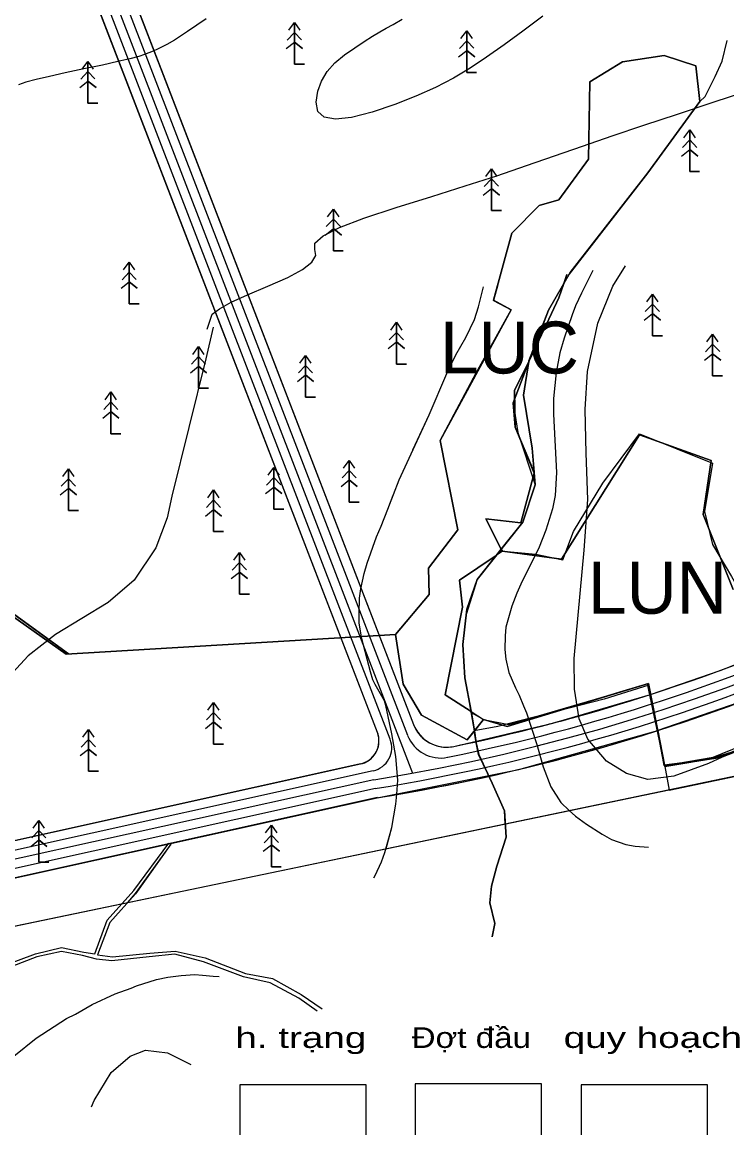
# Model space of a CAD drawing. Header units: metres. Extents: x 533049 to 537618, y 1849954 to 1852676.
# Drawn here: x 534886.1 to 535184.8, y 1850323.8 to 1850792.3 of the extents above; entities that cross this region are included whole.
import ezdxf

# ---------------------------------------------------------------- set-up
doc = ezdxf.new("R2010")
doc.units = ezdxf.units.M
doc.header["$LTSCALE"] = 2
for name, color, linetype, lineweight in [('13', 7, 'Continuous', 13), ('17', 7, 'Continuous', 13), ('20', 7, 'Continuous', 13), ('25', 7, 'Continuous', 13), ('28', 7, 'Continuous', 13), ('39', 7, 'Continuous', 13), ('47', 7, 'Continuous', 13), ('48', 7, 'Continuous', 13), ('54', 7, 'Continuous', 13), ('55', 7, 'Continuous', 13), ('57', 7, 'Continuous', 13), ('60', 7, 'Continuous', 13), ('63', 7, 'Continuous', 13)]:
    doc.layers.add(name, color=color, linetype=linetype, lineweight=lineweight)
doc.layers.add('29', color=7, linetype='Continuous')

msp = doc.modelspace()

# ---------------------------------------------------------------- linework, layer by layer
at = {"linetype": 'Continuous', "lineweight": 13}
msp.add_lwpolyline([(535187.5, 1850551.87), (535174.68, 1850583.62), (535178.05, 1850606.6), (535147.68, 1850617.41), (535114.62, 1850564.71), (535089.65, 1850568.09), (535089.15, 1850569.05), (535098.29, 1850580.5), (535103.48, 1850596.25), (535103.1, 1850601.25), (535095.05, 1850620.69), (535094.24, 1850630.92), (535109.2, 1850670.21), (535118.4, 1850686.13), (535151.24, 1850728.42), (535173.32, 1850758.65), (535171.64, 1850773.76), (535158.14, 1850778.15), (535140.6, 1850775.44), (535126.76, 1850767), (535126.09, 1850734.23), (535113.6, 1850717), (535105.16, 1850714.62), (535093.69, 1850702.8), (535085.93, 1850674.42), (535093.35, 1850670.37), (535063.32, 1850615.02), (535070.76, 1850577.16), (535058.26, 1850560.97), (535058.61, 1850549.83), (535044.34, 1850532.81), (535047.56, 1850511.85), (535055.31, 1850498.69), (535074.72, 1850488.2), (535081.67, 1850496.84), (535091.67, 1850493.9), (535151.55, 1850512.03), (535158.48, 1850476.88), (535182.1, 1850480.93), (535223.27, 1850498.5)], dxfattribs=at)
at = {"layer": '13'}
msp.add_line((534811.83, 1851096.55), (535051.61, 1850474.15), dxfattribs=at)
for points in [[(535035.1, 1850471.32), (535035.1, 1850471.32), (535048.94, 1850473.67), (535062.74, 1850476.26), (535076.49, 1850479.09), (535090.19, 1850482.16), (535103.84, 1850485.47), (535117.42, 1850489.01), (535130.95, 1850492.79), (535144.4, 1850496.81), (535157.78, 1850501.06), (535171.09, 1850505.54), (535184.32, 1850510.26), (535197.46, 1850515.2)], [(535035.1, 1850471.32), (534856.24, 1850431.69), (534644.88, 1850403.96)]]:
    msp.add_lwpolyline(points, dxfattribs=at)
at = {"layer": '17'}
msp.add_lwpolyline([(535052.7, 1850315.73), (535106.27, 1850315.73), (535106.27, 1850342.52), (535052.7, 1850342.52)], close=True, dxfattribs=at)
at = {"layer": '20'}
msp.add_lwpolyline([(535173.32, 1850758.65), (535151.24, 1850728.42), (535117.91, 1850685.5), (535109.2, 1850670.21), (535100.89, 1850648.75), (535094.24, 1850630.92), (535096.24, 1850618.42), (535103.48, 1850596.25), (535098.29, 1850580.5), (535088.6, 1850568.35), (535078.9, 1850556.2), (535074.28, 1850541.36), (535072.88, 1850528.62), (535073.67, 1850514.45), (535077.75, 1850492)], dxfattribs=at)
at = {"layer": '25'}
msp.add_lwpolyline([(534978.36, 1850315.28), (535031.93, 1850315.28), (535031.93, 1850342.07), (534978.36, 1850342.07)], close=True, dxfattribs=at)
at = {"layer": '28'}
for points in [[(534978.36, 1850315.28), (535031.93, 1850315.28), (535031.93, 1850342.07), (534978.36, 1850342.07)], [(535052.7, 1850315.73), (535106.27, 1850315.73), (535106.27, 1850342.52), (535052.7, 1850342.52)], [(535123.01, 1850315.28), (535176.59, 1850315.28), (535176.59, 1850342.07), (535123.01, 1850342.07)]]:
    msp.add_lwpolyline(points, close=True, dxfattribs=at)
at = {"layer": '39'}
msp.add_lwpolyline([(535123.01, 1850315.28), (535176.59, 1850315.28), (535176.59, 1850342.07), (535123.01, 1850342.07)], close=True, dxfattribs=at)
at = {"layer": '47'}
msp.add_lwpolyline([(535187.5, 1850551.87), (535174.68, 1850583.62), (535178.05, 1850606.6), (535147.68, 1850617.41), (535114.62, 1850564.71), (535089.65, 1850568.09), (535089.15, 1850569.05), (535098.29, 1850580.5), (535103.48, 1850596.25), (535103.1, 1850601.25), (535095.05, 1850620.69), (535094.24, 1850630.92), (535109.2, 1850670.21), (535118.4, 1850686.13), (535151.24, 1850728.42), (535173.32, 1850758.65), (535171.64, 1850773.76), (535158.14, 1850778.15), (535140.6, 1850775.44), (535126.76, 1850767), (535126.09, 1850734.23), (535113.6, 1850717), (535105.16, 1850714.62), (535093.69, 1850702.8), (535085.93, 1850674.42), (535093.35, 1850670.37), (535063.32, 1850615.02), (535070.76, 1850577.16), (535058.26, 1850560.97), (535058.61, 1850549.83), (535044.34, 1850532.81), (535047.56, 1850511.85), (535055.31, 1850498.69), (535074.72, 1850488.2), (535081.67, 1850496.84), (535091.67, 1850493.9), (535151.55, 1850512.03), (535152.45, 1850507.48), (535181.87, 1850517.61), (535210.86, 1850528.89)], dxfattribs=at)
msp.add_lwpolyline([(535158.48, 1850476.88), (535182.1, 1850480.93), (535223.27, 1850498.5), (535225.29, 1850514.71), (535222.86, 1850517.1), (535189.44, 1850503.89), (535155.47, 1850492.16)], close=True, dxfattribs=at)
at = {"layer": '48'}
for points in [[(534914.73, 1850851.02), (535051.99, 1850494.73), (535052.52, 1850493.52), (535053.15, 1850492.36), (535053.88, 1850491.27), (535054.7, 1850490.24), (535055.62, 1850489.28), (535056.61, 1850488.41), (535057.67, 1850487.64), (535058.8, 1850486.95), (535059.99, 1850486.37), (535061.22, 1850485.9), (535062.48, 1850485.54), (535063.78, 1850485.28), (535065.09, 1850485.15), (535066.41, 1850485.13), (535067.73, 1850485.22), (535069.03, 1850485.43), (535111.04, 1850495.33), (535152.45, 1850507.48), (535151.55, 1850512.03), (535091.67, 1850493.9), (535081.67, 1850496.84), (535074.72, 1850488.2), (535055.31, 1850498.69), (535047.56, 1850511.85), (535044.34, 1850532.81), (535058.61, 1850549.83), (535058.26, 1850560.97), (535070.76, 1850577.16), (535063.32, 1850615.02), (535093.35, 1850670.37), (535085.93, 1850674.42), (535093.69, 1850702.8), (535105.16, 1850714.62), (535113.6, 1850717), (535126.09, 1850734.23), (535126.76, 1850767), (535140.6, 1850775.44), (535158.14, 1850778.15), (535171.64, 1850773.76), (535173.32, 1850758.65), (535151.24, 1850728.42), (535118.4, 1850686.13), (535109.2, 1850670.21), (535094.24, 1850630.92), (535095.05, 1850620.69), (535103.1, 1850601.25), (535103.48, 1850596.25), (535098.29, 1850580.5), (535089.15, 1850569.04), (535089.65, 1850568.09), (535114.62, 1850564.71), (535147.68, 1850617.41), (535178.05, 1850606.6), (535174.68, 1850583.62), (535187.5, 1850551.87)], [(534660.11, 1850413.78), (534854.9, 1850439.33), (535029.5, 1850478.02), (535030.33, 1850478.24), (535031.14, 1850478.53), (535031.92, 1850478.89), (535032.67, 1850479.32), (535033.38, 1850479.81), (535034.04, 1850480.36), (535034.65, 1850480.96), (535035.21, 1850481.61), (535035.71, 1850482.31), (535036.15, 1850483.05), (535036.52, 1850483.83), (535036.83, 1850484.63), (535037.07, 1850485.46), (535037.23, 1850486.3), (535037.32, 1850487.16), (535037.34, 1850488.02), (535037.28, 1850488.87), (535037.15, 1850489.72), (535036.95, 1850490.56), (535036.67, 1850491.37), (534901.9, 1850841.19)], [(535203.95, 1850489.77), (535180.12, 1850480.3), (535158.48, 1850476.88), (535160.26, 1850466.91), (535302.12, 1850496.66)], [(534857.58, 1850424.05), (535036.55, 1850463.7), (535096.54, 1850475.7), (535155.47, 1850492.16), (535158.48, 1850476.88), (535160.26, 1850466.91), (534676.74, 1850366.42)]]:
    msp.add_lwpolyline(points, dxfattribs=at)
at = {"layer": '54'}
for p, q in [((534909.4, 1850853.71), (535049.47, 1850490.13)), ((535042.07, 1850488.47), (534903.69, 1850847.68)), ((535034.91, 1850475.12), (534855.59, 1850435.39))]:
    msp.add_line(p, q, dxfattribs=at)
msp.add_lwpolyline([(535035.91, 1850467.66), (534856.89, 1850427.99)], dxfattribs=at)
for centre, radius, start, end in [((534907.2, 1851266.79), 801.95, 281.45434, 308.0935), ((534907.2, 1851266.79), 809.45, 279.13423, 308.08908), ((535063.47, 1850495.52), 15, 201.0693, 281.4543), ((535032.75, 1850484.88), 10, 282.4926, 21.0693)]:
    msp.add_arc(centre, radius, start, end, dxfattribs=at)
at = {"layer": '55'}
for p, q in [((534914.73, 1850851.02), (535051.99, 1850494.73)), ((535036.67, 1850491.37), (534901.9, 1850841.19)), ((535029.5, 1850478.02), (534854.9, 1850439.33))]:
    msp.add_line(p, q, dxfattribs=at)
msp.add_lwpolyline([(535036.77, 1850463.75), (534857.58, 1850424.05)], dxfattribs=at)
for centre, radius, start, end in [((534907.2, 1851266.79), 797.95, 281.70155, 308.09588), ((534907.2, 1851266.79), 813.45, 279.13423, 308.08676), ((535065.99, 1850500.12), 15, 201.0693, 281.7015), ((535027.34, 1850487.78), 10, 282.4926, 21.0693)]:
    msp.add_arc(centre, radius, start, end, dxfattribs=at)
at = {"layer": '57'}
for p, q in [((535001.51, 1850792.09), (535001.51, 1850774.42)), ((534998.45, 1850784.65), (535001.51, 1850787.85)), ((535004.49, 1850784.72), (535001.51, 1850787.85)), ((535074.51, 1850788.59), (535074.51, 1850770.92)), ((534998.03, 1850781.03), (535001.51, 1850783.81)), ((535004.92, 1850781.03), (535001.51, 1850783.81)), ((535071.03, 1850777.53), (535074.51, 1850780.31)), ((535071.45, 1850781.15), (535074.51, 1850784.35)), ((535077.49, 1850781.22), (535074.51, 1850784.35)), ((535077.92, 1850777.53), (535074.51, 1850780.31)), ((534914.01, 1850775.59), (534914.01, 1850757.92)), ((534910.95, 1850768.15), (534914.01, 1850771.35)), ((534916.99, 1850768.22), (534914.01, 1850771.35)), ((535001.51, 1850774.42), (535005.72, 1850774.42)), ((535074.51, 1850770.92), (535078.72, 1850770.92)), ((534910.53, 1850764.53), (534914.01, 1850767.31)), ((534917.42, 1850764.53), (534914.01, 1850767.31)), ((534914.01, 1850757.92), (534918.22, 1850757.92)), ((535169.01, 1850746.59), (535169.01, 1850728.92)), ((535165.53, 1850735.53), (535169.01, 1850738.31)), ((535165.95, 1850739.15), (535169.01, 1850742.35)), ((535171.99, 1850739.22), (535169.01, 1850742.35)), ((535172.42, 1850735.53), (535169.01, 1850738.31)), ((535085.01, 1850730.09), (535085.01, 1850712.42)), ((535169.01, 1850728.92), (535173.22, 1850728.92)), ((535081.95, 1850722.65), (535085.01, 1850725.85)), ((535087.99, 1850722.72), (535085.01, 1850725.85)), ((535081.53, 1850719.03), (535085.01, 1850721.81)), ((535088.42, 1850719.03), (535085.01, 1850721.81)), ((535018.01, 1850713.09), (535018.01, 1850695.42)), ((535085.01, 1850712.42), (535089.22, 1850712.42)), ((535014.95, 1850705.65), (535018.01, 1850708.85)), ((535020.99, 1850705.72), (535018.01, 1850708.85)), ((535014.53, 1850702.03), (535018.01, 1850704.81)), ((535021.42, 1850702.03), (535018.01, 1850704.81)), ((535018.01, 1850695.42), (535022.22, 1850695.42)), ((534931.51, 1850690.59), (534931.51, 1850672.92)), ((534928.03, 1850679.53), (534931.51, 1850682.31)), ((534928.45, 1850683.15), (534931.51, 1850686.35)), ((534934.49, 1850683.22), (534931.51, 1850686.35)), ((534934.92, 1850679.53), (534931.51, 1850682.31)), ((534931.51, 1850672.92), (534935.72, 1850672.92)), ((535150.18, 1850669.65), (535153.24, 1850672.85)), ((535153.24, 1850677.09), (535153.24, 1850659.42)), ((535156.22, 1850669.71), (535153.24, 1850672.85)), ((535149.76, 1850666.02), (535153.24, 1850668.8)), ((535156.65, 1850666.03), (535153.24, 1850668.8)), ((535044.74, 1850665.09), (535044.74, 1850647.42)), ((535041.68, 1850657.65), (535044.74, 1850660.85)), ((535047.72, 1850657.71), (535044.74, 1850660.85)), ((535153.24, 1850659.42), (535157.45, 1850659.42)), ((535178.74, 1850660.09), (535178.74, 1850642.42)), ((534960.9, 1850654.81), (534960.9, 1850637.13)), ((535041.26, 1850654.02), (535044.74, 1850656.8)), ((535048.15, 1850654.03), (535044.74, 1850656.8)), ((535175.68, 1850652.65), (535178.74, 1850655.85)), ((535181.72, 1850652.71), (535178.74, 1850655.85)), ((534957.84, 1850647.37), (534960.9, 1850650.56)), ((534963.88, 1850647.43), (534960.9, 1850650.56)), ((535006.24, 1850651.09), (535006.24, 1850633.42)), ((535175.26, 1850649.02), (535178.74, 1850651.8)), ((535182.15, 1850649.03), (535178.74, 1850651.8)), ((534957.42, 1850643.74), (534960.9, 1850646.52)), ((534964.31, 1850643.75), (534960.9, 1850646.52)), ((535003.18, 1850643.65), (535006.24, 1850646.85)), ((535009.22, 1850643.71), (535006.24, 1850646.85)), ((535044.74, 1850647.42), (535048.95, 1850647.42)), ((535002.76, 1850640.02), (535006.24, 1850642.8)), ((535009.65, 1850640.03), (535006.24, 1850642.8)), ((535178.74, 1850642.42), (535182.95, 1850642.42)), ((534923.74, 1850635.59), (534923.74, 1850617.92)), ((534960.9, 1850637.13), (534965.1, 1850637.13)), ((534920.68, 1850628.15), (534923.74, 1850631.35)), ((534926.72, 1850628.21), (534923.74, 1850631.35)), ((535006.24, 1850633.42), (535010.45, 1850633.42)), ((534920.26, 1850624.52), (534923.74, 1850627.3)), ((534927.15, 1850624.53), (534923.74, 1850627.3)), ((534923.74, 1850617.92), (534927.95, 1850617.92)), ((534905.74, 1850603.09), (534905.74, 1850585.42)), ((534992.74, 1850603.59), (534992.74, 1850585.92)), ((535021.68, 1850599.15), (535024.74, 1850602.35)), ((535024.74, 1850606.59), (535024.74, 1850588.92)), ((535027.72, 1850599.21), (535024.74, 1850602.35)), ((534902.68, 1850595.65), (534905.74, 1850598.85)), ((534908.72, 1850595.71), (534905.74, 1850598.85)), ((534989.68, 1850596.15), (534992.74, 1850599.35)), ((534995.72, 1850596.21), (534992.74, 1850599.35)), ((535021.26, 1850595.52), (535024.74, 1850598.3)), ((535028.15, 1850595.53), (535024.74, 1850598.3)), ((534902.26, 1850592.02), (534905.74, 1850594.8)), ((534909.15, 1850592.03), (534905.74, 1850594.8)), ((534967.24, 1850594.09), (534967.24, 1850576.42)), ((534989.26, 1850592.52), (534992.74, 1850595.3)), ((534996.15, 1850592.53), (534992.74, 1850595.3)), ((534964.18, 1850586.65), (534967.24, 1850589.85)), ((534970.22, 1850586.71), (534967.24, 1850589.85)), ((535024.74, 1850588.92), (535028.95, 1850588.92)), ((534905.74, 1850585.42), (534909.95, 1850585.42)), ((534963.76, 1850583.02), (534967.24, 1850585.8)), ((534970.65, 1850583.03), (534967.24, 1850585.8)), ((534992.74, 1850585.92), (534996.95, 1850585.92)), ((534967.24, 1850576.42), (534971.45, 1850576.42)), ((534978.24, 1850567.59), (534978.24, 1850549.92)), ((534975.18, 1850560.15), (534978.24, 1850563.35)), ((534981.22, 1850560.21), (534978.24, 1850563.35)), ((534974.76, 1850556.52), (534978.24, 1850559.3)), ((534981.65, 1850556.53), (534978.24, 1850559.3)), ((534978.24, 1850549.92), (534982.45, 1850549.92)), ((534967.24, 1850504.09), (534967.24, 1850486.42)), ((534964.18, 1850496.65), (534967.24, 1850499.85)), ((534970.22, 1850496.71), (534967.24, 1850499.85)), ((534963.76, 1850493.02), (534967.24, 1850495.8)), ((534970.65, 1850493.03), (534967.24, 1850495.8)), ((534914.24, 1850492.59), (534914.24, 1850474.92)), ((534911.18, 1850485.15), (534914.24, 1850488.35)), ((534917.22, 1850485.21), (534914.24, 1850488.35)), ((534967.24, 1850486.42), (534971.45, 1850486.42)), ((534910.76, 1850481.52), (534914.24, 1850484.3)), ((534917.65, 1850481.53), (534914.24, 1850484.3)), ((534914.24, 1850474.92), (534918.45, 1850474.92)), ((534893.24, 1850454.09), (534893.24, 1850436.42)), ((534890.18, 1850446.65), (534893.24, 1850449.85)), ((534896.22, 1850446.71), (534893.24, 1850449.85)), ((534988.68, 1850444.65), (534991.74, 1850447.85)), ((534991.74, 1850452.09), (534991.74, 1850434.42)), ((534994.72, 1850444.71), (534991.74, 1850447.85)), ((534889.76, 1850443.02), (534893.24, 1850445.8)), ((534896.65, 1850443.03), (534893.24, 1850445.8)), ((534988.26, 1850441.02), (534991.74, 1850443.8)), ((534995.15, 1850441.03), (534991.74, 1850443.8)), ((534893.24, 1850436.42), (534897.45, 1850436.42)), ((534991.74, 1850434.42), (534995.95, 1850434.42))]:
    msp.add_line(p, q, dxfattribs=at)
for points in [[(535106.75, 1850794.78), (535098.36, 1850788.44), (535090.43, 1850782.67), (535082.97, 1850777.46), (535075.98, 1850772.81), (535068.91, 1850768.58), (535061.23, 1850764.6), (535052.94, 1850760.87), (535044.03, 1850757.39), (535034.51, 1850754.17), (535025.69, 1850751.87), (535018.9, 1850751.14), (535014.13, 1850751.98), (535011.39, 1850754.39), (535010.67, 1850758.38), (535011.39, 1850763), (535012.97, 1850767.32), (535015.39, 1850771.32), (535018.66, 1850775.01), (535022.78, 1850778.4), (535027.12, 1850781.43), (535031.05, 1850784.08), (535034.57, 1850786.34), (535037.68, 1850788.21), (535040.39, 1850789.68), (535043.33, 1850791.27), (535047.17, 1850793.48)], [(534964.09, 1850793.69), (534956.21, 1850788.3), (534950.66, 1850784.65), (534947.45, 1850782.75), (534945.44, 1850781.77), (534943.49, 1850780.85), (534941.59, 1850780), (534939.76, 1850779.22), (534937.99, 1850778.51), (534935.57, 1850777.72), (534931.79, 1850776.73), (534926.66, 1850775.52), (534920.17, 1850774.1), (534912.33, 1850772.46), (534904.4, 1850770.8), (534897.65, 1850769.3), (534892.09, 1850767.96), (534887.72, 1850766.78), (534884.54, 1850765.76)], [(534999.09, 1850788.8), (535001.51, 1850792.09), (535003.78, 1850788.8)], [(534999.09, 1850788.8), (535001.51, 1850792.09), (535003.78, 1850788.8)], [(535005.72, 1850774.42), (535001.51, 1850774.42), (535001.51, 1850792.09)], [(534998.45, 1850784.65), (535001.51, 1850787.85), (535004.49, 1850784.72)], [(535072.09, 1850785.3), (535074.51, 1850788.59), (535076.78, 1850785.3)], [(535072.09, 1850785.3), (535074.51, 1850788.59), (535076.78, 1850785.3)], [(535078.72, 1850770.92), (535074.51, 1850770.92), (535074.51, 1850788.59)], [(534865.71, 1850553.62), (534905.72, 1850524.7), (534904.77, 1850524.51), (535044.34, 1850532.81), (535058.6, 1850549.82), (535058.26, 1850560.97), (535070.75, 1850577.18), (535063.32, 1850615.02), (535078.51, 1850643.73), (535093.35, 1850670.37), (535085.93, 1850674.42), (535093.69, 1850702.8), (535105.16, 1850714.62), (535113.6, 1850717), (535126.09, 1850734.23), (535126.76, 1850767), (535140.6, 1850775.44), (535158.14, 1850778.15), (535171.64, 1850773.76), (535173.32, 1850758.65), (535175.53, 1850760.81), (535179.82, 1850769.27), (535182.74, 1850775.76), (535184.83, 1850784.55)], [(534998.03, 1850781.03), (535001.51, 1850783.81), (535004.92, 1850781.03)], [(535071.03, 1850777.53), (535074.51, 1850780.31), (535077.92, 1850777.53)], [(535071.45, 1850781.15), (535074.51, 1850784.35), (535077.49, 1850781.22)], [(534911.59, 1850772.3), (534914.01, 1850775.59), (534916.28, 1850772.3)], [(534911.59, 1850772.3), (534914.01, 1850775.59), (534916.28, 1850772.3)], [(534918.22, 1850757.92), (534914.01, 1850757.92), (534914.01, 1850775.59)], [(534910.95, 1850768.15), (534914.01, 1850771.35), (534916.99, 1850768.22)], [(534910.53, 1850764.53), (534914.01, 1850767.31), (534917.42, 1850764.53)], [(534964.56, 1850662.21), (534966.69, 1850668.5), (534969.8, 1850670.85), (534974.76, 1850673.62), (534981.57, 1850676.79), (534990.22, 1850680.38), (534998.68, 1850684.03), (535004.9, 1850687.41), (535008.88, 1850690.52), (535010.62, 1850693.35), (535010.12, 1850695.92), (535010.21, 1850698.57), (535013.71, 1850701.68), (535020.61, 1850705.24), (535030.93, 1850709.25), (535044.65, 1850713.72), (535059.67, 1850718.36), (535073.89, 1850722.86), (535087.3, 1850727.22), (535099.92, 1850731.46), (535111.72, 1850735.57), (535123.54, 1850739.71), (535136.17, 1850744.05), (535149.63, 1850748.59), (535163.91, 1850753.34), (535179.01, 1850758.29), (535194.07, 1850763.26)], [(535173.32, 1850758.65), (535151.24, 1850728.42), (535117.91, 1850685.5), (535109.2, 1850670.21), (535100.89, 1850648.75), (535094.24, 1850630.92), (535096.24, 1850618.42), (535103.48, 1850596.25), (535098.29, 1850580.5), (535088.6, 1850568.35), (535078.9, 1850556.2), (535074.28, 1850541.36), (535072.88, 1850528.62), (535073.67, 1850514.45), (535077.75, 1850492)], [(535166.59, 1850743.3), (535169.01, 1850746.59), (535171.28, 1850743.3)], [(535166.59, 1850743.3), (535169.01, 1850746.59), (535171.28, 1850743.3)], [(535173.22, 1850728.92), (535169.01, 1850728.92), (535169.01, 1850746.59)], [(535165.53, 1850735.53), (535169.01, 1850738.31), (535172.42, 1850735.53)], [(535165.95, 1850739.15), (535169.01, 1850742.35), (535171.99, 1850739.22)], [(535082.59, 1850726.8), (535085.01, 1850730.09), (535087.28, 1850726.8)], [(535082.59, 1850726.8), (535085.01, 1850730.09), (535087.28, 1850726.8)], [(535089.22, 1850712.42), (535085.01, 1850712.42), (535085.01, 1850730.09)], [(535081.95, 1850722.65), (535085.01, 1850725.85), (535087.99, 1850722.72)], [(535081.53, 1850719.03), (535085.01, 1850721.81), (535088.42, 1850719.03)], [(535015.59, 1850709.8), (535018.01, 1850713.09), (535020.28, 1850709.8)], [(535015.59, 1850709.8), (535018.01, 1850713.09), (535020.28, 1850709.8)], [(535022.22, 1850695.42), (535018.01, 1850695.42), (535018.01, 1850713.09)], [(535014.95, 1850705.65), (535018.01, 1850708.85), (535020.99, 1850705.72)], [(535014.53, 1850702.03), (535018.01, 1850704.81), (535021.42, 1850702.03)], [(534929.09, 1850687.3), (534931.51, 1850690.59), (534933.78, 1850687.3)], [(534929.09, 1850687.3), (534931.51, 1850690.59), (534933.78, 1850687.3)], [(534935.72, 1850672.92), (534931.51, 1850672.92), (534931.51, 1850690.59)], [(535127.94, 1850686.99), (535123.12, 1850677.47), (535120.67, 1850672.11), (535119.22, 1850668.32), (535115.78, 1850658.39), (535113.92, 1850652.15), (535112.43, 1850643.9), (535111.3, 1850632.82), (535111.29, 1850626.21), (535112.6, 1850601.48), (535112.03, 1850591.67), (535110.92, 1850586.12), (535108.1, 1850576.99), (535105.28, 1850569.78), (535097.39, 1850554.12), (535095.7, 1850550.3), (535093.62, 1850544.87), (535091.14, 1850535.9), (535090.88, 1850532.26), (535090.65, 1850526.46), (535091.15, 1850522.43), (535092.34, 1850516.81)], [(535127.94, 1850686.99), (535123.12, 1850677.47), (535120.67, 1850672.11), (535119.22, 1850668.32), (535115.78, 1850658.39), (535113.92, 1850652.15), (535112.43, 1850643.9), (535111.3, 1850632.82), (535111.29, 1850626.21), (535112.6, 1850601.48), (535112.03, 1850591.67), (535110.92, 1850586.12), (535108.1, 1850576.99), (535105.28, 1850569.78), (535097.39, 1850554.12), (535095.7, 1850550.3), (535093.62, 1850544.87), (535091.14, 1850535.9), (535090.88, 1850532.26), (535090.65, 1850526.46), (535091.15, 1850522.43), (535092.34, 1850516.81)], [(535127.94, 1850686.99), (535123.12, 1850677.47), (535120.67, 1850672.11), (535119.22, 1850668.32), (535115.78, 1850658.39), (535113.92, 1850652.15), (535112.43, 1850643.9), (535111.3, 1850632.82), (535111.29, 1850626.21), (535112.6, 1850601.48), (535112.03, 1850591.67), (535110.92, 1850586.12), (535108.1, 1850576.99), (535105.28, 1850569.78), (535097.39, 1850554.12), (535095.7, 1850550.3), (535093.62, 1850544.87), (535091.14, 1850535.9), (535090.88, 1850532.26), (535090.65, 1850526.46), (535091.15, 1850522.43), (535092.34, 1850516.81)], [(535136.69, 1850477.32), (535133.78, 1850479.12), (535125.89, 1850488.46), (535122.24, 1850497.17), (535120.24, 1850509.71), (535120.1, 1850522.69), (535124.34, 1850568.62), (535125.81, 1850590.02), (535125.15, 1850609.65), (535124.74, 1850628.14), (535125.7, 1850644.25), (535130.06, 1850664.72), (535136.51, 1850680.35), (535141.81, 1850689.05)], [(535136.69, 1850477.32), (535133.78, 1850479.12), (535125.89, 1850488.46), (535122.24, 1850497.17), (535120.24, 1850509.71), (535120.1, 1850522.69), (535124.34, 1850568.62), (535125.81, 1850590.02), (535125.15, 1850609.65), (535124.74, 1850628.14), (535125.7, 1850644.25), (535130.06, 1850664.72), (535136.51, 1850680.35), (535141.81, 1850689.05)], [(535225.23, 1850484.97), (535213.71, 1850488.42), (535204.73, 1850487.83), (535192.95, 1850484.85), (535182.8, 1850480.81), (535176.96, 1850478.15), (535162.27, 1850472.9), (535151.27, 1850471.41), (535142.22, 1850473.89), (535133.78, 1850479.12), (535125.89, 1850488.46), (535122.24, 1850497.17), (535120.24, 1850509.71), (535120.1, 1850522.69), (535124.34, 1850568.62), (535125.81, 1850590.02), (535125.15, 1850609.65), (535124.74, 1850628.14), (535125.7, 1850644.25), (535130.06, 1850664.72), (535136.51, 1850680.35), (535141.81, 1850689.05)], [(534928.03, 1850679.53), (534931.51, 1850682.31), (534934.92, 1850679.53)], [(534928.45, 1850683.15), (534931.51, 1850686.35), (534934.49, 1850683.22)], [(535087.76, 1850681.03), (535085.94, 1850674.4), (535093.36, 1850670.35), (535078.52, 1850643.71), (535063.33, 1850615), (535070.76, 1850577.16), (535058.27, 1850560.95), (535058.61, 1850549.8), (535044.35, 1850532.79), (535047.56, 1850511.85), (535055.32, 1850498.67), (535074.72, 1850488.2), (535077.76, 1850491.98), (535076.5, 1850499.7), (535076.42, 1850500.2), (535065.35, 1850507.28), (535072.78, 1850544.44), (535071.43, 1850555.92), (535086.95, 1850566.28), (535089.15, 1850569.05), (535082.57, 1850581.84), (535097.41, 1850580.15), (535103.1, 1850601.25), (535103.08, 1850601.61), (535095.05, 1850620.69), (535094.71, 1850636.23), (535100.86, 1850648.55), (535100.89, 1850648.75), (535109.2, 1850670.21), (535115.64, 1850681.52), (535116.92, 1850685.36)], [(535087.76, 1850681.03), (535085.94, 1850674.4), (535093.36, 1850670.35), (535078.52, 1850643.71), (535063.33, 1850615), (535070.76, 1850577.16), (535058.27, 1850560.95), (535058.61, 1850549.8), (535044.35, 1850532.79), (535047.56, 1850511.85), (535055.32, 1850498.67), (535074.72, 1850488.2), (535077.76, 1850491.98), (535076.5, 1850499.7), (535076.42, 1850500.2), (535065.35, 1850507.28), (535072.78, 1850544.44), (535071.43, 1850555.92), (535086.95, 1850566.28), (535089.15, 1850569.05), (535082.57, 1850581.84), (535097.41, 1850580.15), (535103.1, 1850601.25), (535103.08, 1850601.61), (535095.05, 1850620.69), (535094.71, 1850636.23), (535100.86, 1850648.55), (535100.89, 1850648.75), (535109.2, 1850670.21), (535115.64, 1850681.52), (535116.92, 1850685.36)], [(535087.76, 1850681.03), (535085.94, 1850674.4), (535093.36, 1850670.35), (535078.52, 1850643.71), (535063.33, 1850615), (535070.76, 1850577.16), (535058.27, 1850560.95), (535058.61, 1850549.8), (535044.35, 1850532.79), (535047.56, 1850511.85), (535055.32, 1850498.67), (535074.72, 1850488.2), (535077.76, 1850491.98), (535076.5, 1850499.7), (535076.42, 1850500.2), (535065.35, 1850507.28), (535072.78, 1850544.44), (535071.43, 1850555.92), (535086.95, 1850566.28), (535089.15, 1850569.05), (535082.57, 1850581.84), (535097.41, 1850580.15), (535103.1, 1850601.25), (535103.08, 1850601.61), (535095.05, 1850620.69), (535094.71, 1850636.23), (535100.86, 1850648.55), (535100.89, 1850648.75), (535109.2, 1850670.21), (535115.64, 1850681.52), (535116.92, 1850685.36)], [(535117.91, 1850685.5), (535109.2, 1850670.21), (535100.89, 1850648.75), (535098.53, 1850634.24), (535102.31, 1850611.74), (535103.48, 1850596.25), (535098.29, 1850580.5), (535078.9, 1850556.2), (535074.51, 1850543.51), (535072.88, 1850528.62), (535073.67, 1850514.45), (535076.39, 1850500.39), (535076.5, 1850499.7)], [(535117.91, 1850685.5), (535115.64, 1850681.52), (535113.61, 1850675.43), (535103.15, 1850653.14), (535100.86, 1850648.55), (535098.53, 1850634.24), (535102.31, 1850611.74), (535103.08, 1850601.61), (535103.15, 1850601.43), (535103.1, 1850601.25), (535103.48, 1850596.25), (535098.29, 1850580.5), (535089.15, 1850569.05), (535089.65, 1850568.09), (535114.62, 1850564.71), (535147.68, 1850617.41), (535178.05, 1850606.6), (535174.68, 1850583.62), (535187.5, 1850551.87)], [(535117.91, 1850685.5), (535115.64, 1850681.52), (535113.61, 1850675.43), (535103.15, 1850653.14), (535100.86, 1850648.55), (535098.53, 1850634.24), (535102.31, 1850611.74), (535103.08, 1850601.61), (535103.15, 1850601.43), (535103.1, 1850601.25), (535103.48, 1850596.25), (535098.29, 1850580.5), (535089.15, 1850569.05), (535089.65, 1850568.09), (535114.62, 1850564.71), (535147.68, 1850617.41), (535178.05, 1850606.6), (535174.68, 1850583.62), (535187.5, 1850551.87)], [(535116.92, 1850685.36), (535115.64, 1850681.52), (535117.91, 1850685.5)], [(535116.92, 1850685.36), (535115.64, 1850681.52), (535117.91, 1850685.5)], [(534650.44, 1850624.18), (534650.42, 1850619.5), (534652.54, 1850611.42), (534722.51, 1850589.11), (534762.8, 1850576.17), (534826.65, 1850559.49), (534865.72, 1850553.6), (534905.73, 1850524.68), (534904.78, 1850524.49), (535044.35, 1850532.79), (535058.61, 1850549.8), (535058.27, 1850560.95), (535070.76, 1850577.16), (535063.33, 1850615), (535078.52, 1850643.71), (535093.36, 1850670.35), (535085.94, 1850674.4), (535087.76, 1850681.03)], [(534650.44, 1850624.18), (534650.42, 1850619.5), (534652.54, 1850611.42), (534722.51, 1850589.11), (534762.8, 1850576.17), (534826.65, 1850559.49), (534865.72, 1850553.6), (534905.73, 1850524.68), (534904.78, 1850524.49), (535044.35, 1850532.79), (535058.61, 1850549.8), (535058.27, 1850560.95), (535070.76, 1850577.16), (535063.33, 1850615), (535078.52, 1850643.71), (535093.36, 1850670.35), (535085.94, 1850674.4), (535087.76, 1850681.03)], [(535040.34, 1850442.14), (535042.77, 1850451.06), (535044.52, 1850461.02), (535044.97, 1850465.17), (535045.3, 1850471.1), (535044.53, 1850481.1), (535042.83, 1850490.75), (535040.23, 1850502.81), (535039.63, 1850504.77), (535035.76, 1850511.62), (535034.78, 1850513.66), (535033.76, 1850517.02), (535030.08, 1850530.99), (535029.01, 1850537.59), (535028.95, 1850541.91), (535029.12, 1850548.18), (535029.69, 1850552.22), (535031.05, 1850558.65), (535032.3, 1850563.01), (535036.31, 1850574.22), (535038.27, 1850578.67), (535041.09, 1850585.88), (535045.89, 1850598.39), (535058.54, 1850625.95), (535066.09, 1850643.37), (535069.9, 1850651.3), (535074.14, 1850658.69), (535077.88, 1850666.25), (535079.49, 1850671.63), (535081.7, 1850680.13)], [(535051.72, 1850611.08), (535058.54, 1850625.95), (535066.09, 1850643.37), (535069.9, 1850651.3), (535074.14, 1850658.69), (535077.88, 1850666.25), (535079.49, 1850671.63), (535081.7, 1850680.13)], [(535150.18, 1850669.65), (535153.24, 1850672.85), (535156.22, 1850669.71)], [(535150.82, 1850673.8), (535153.24, 1850677.09), (535155.51, 1850673.8)], [(535150.82, 1850673.8), (535153.24, 1850677.09), (535155.51, 1850673.8)], [(535157.45, 1850659.42), (535153.24, 1850659.42), (535153.24, 1850677.09)], [(535149.76, 1850666.02), (535153.24, 1850668.8), (535156.65, 1850666.03)], [(535042.32, 1850661.8), (535044.74, 1850665.09), (535047.01, 1850661.8)], [(535042.32, 1850661.8), (535044.74, 1850665.09), (535047.01, 1850661.8)], [(535048.95, 1850647.42), (535044.74, 1850647.42), (535044.74, 1850665.09)], [(534967.03, 1850663.11), (534964, 1850649.6), (534949.5, 1850591.38), (534947.57, 1850582.27), (534942.73, 1850569.56), (534933.61, 1850555.86), (534922.56, 1850546.45), (534900.28, 1850532.89), (534888.73, 1850523.87), (534878.89, 1850513.15)], [(535041.68, 1850657.65), (535044.74, 1850660.85), (535047.72, 1850657.71)], [(535176.32, 1850656.8), (535178.74, 1850660.09), (535181.01, 1850656.8)], [(535176.32, 1850656.8), (535178.74, 1850660.09), (535181.01, 1850656.8)], [(535182.95, 1850642.42), (535178.74, 1850642.42), (535178.74, 1850660.09)], [(534958.47, 1850651.52), (534960.9, 1850654.81), (534963.17, 1850651.52)], [(534958.47, 1850651.52), (534960.9, 1850654.81), (534963.17, 1850651.52)], [(534965.1, 1850637.13), (534960.9, 1850637.13), (534960.9, 1850654.81)], [(535041.26, 1850654.02), (535044.74, 1850656.8), (535048.15, 1850654.03)], [(535175.68, 1850652.65), (535178.74, 1850655.85), (535181.72, 1850652.71)], [(534957.84, 1850647.37), (534960.9, 1850650.56), (534963.88, 1850647.43)], [(535003.82, 1850647.8), (535006.24, 1850651.09), (535008.51, 1850647.8)], [(535003.82, 1850647.8), (535006.24, 1850651.09), (535008.51, 1850647.8)], [(535010.45, 1850633.42), (535006.24, 1850633.42), (535006.24, 1850651.09)], [(535175.26, 1850649.02), (535178.74, 1850651.8), (535182.15, 1850649.03)], [(534957.42, 1850643.74), (534960.9, 1850646.52), (534964.31, 1850643.75)], [(535003.18, 1850643.65), (535006.24, 1850646.85), (535009.22, 1850643.71)], [(535002.76, 1850640.02), (535006.24, 1850642.8), (535009.65, 1850640.03)], [(534921.32, 1850632.3), (534923.74, 1850635.59), (534926.01, 1850632.3)], [(534921.32, 1850632.3), (534923.74, 1850635.59), (534926.01, 1850632.3)], [(534927.95, 1850617.92), (534923.74, 1850617.92), (534923.74, 1850635.59)], [(534920.68, 1850628.15), (534923.74, 1850631.35), (534926.72, 1850628.21)], [(534920.26, 1850624.52), (534923.74, 1850627.3), (534927.15, 1850624.53)], [(535187.5, 1850551.87), (535174.68, 1850583.62), (535178.05, 1850606.6), (535147.68, 1850617.41), (535114.62, 1850564.71), (535089.65, 1850568.09), (535086.95, 1850566.28), (535078.9, 1850556.2), (535074.51, 1850543.51), (535072.88, 1850528.62), (535073.67, 1850514.45), (535076.39, 1850500.39), (535076.42, 1850500.2), (535081.67, 1850496.84), (535092.44, 1850494.71), (535140.69, 1850508.85), (535151.06, 1850512.01), (535151.08, 1850511.89), (535151.55, 1850512.03), (535156.73, 1850485.18), (535158.39, 1850477.3), (535179.03, 1850480.93), (535223.07, 1850498.75)], [(535187.5, 1850551.87), (535174.68, 1850583.62), (535178.05, 1850606.6), (535147.68, 1850617.41), (535114.62, 1850564.71), (535089.65, 1850568.09), (535086.95, 1850566.28), (535078.9, 1850556.2), (535074.51, 1850543.51), (535072.88, 1850528.62), (535073.67, 1850514.45), (535076.39, 1850500.39), (535076.42, 1850500.2), (535081.67, 1850496.84), (535092.44, 1850494.71), (535140.69, 1850508.85), (535151.06, 1850512.01), (535151.08, 1850511.89), (535151.55, 1850512.03), (535156.73, 1850485.18), (535158.39, 1850477.3), (535179.03, 1850480.93), (535223.07, 1850498.75)], [(535187.5, 1850551.87), (535174.68, 1850583.62), (535178.05, 1850606.6), (535147.68, 1850617.41), (535114.62, 1850564.71), (535089.65, 1850568.09), (535086.95, 1850566.28), (535078.9, 1850556.2), (535074.51, 1850543.51), (535072.88, 1850528.62), (535073.67, 1850514.45), (535076.39, 1850500.39), (535076.42, 1850500.2), (535081.67, 1850496.84), (535092.44, 1850494.71), (535140.69, 1850508.85), (535151.06, 1850512.01), (535151.08, 1850511.89), (535151.55, 1850512.03), (535156.73, 1850485.18), (535158.39, 1850477.3), (535179.03, 1850480.93), (535223.07, 1850498.75)], [(535088.6, 1850568.35), (535103.82, 1850566.88), (535115.24, 1850564.42), (535119.74, 1850576.42), (535132.24, 1850596.92), (535147.74, 1850617.92), (535178.74, 1850605.42), (535175.24, 1850584.92), (535178.74, 1850570.92), (535186.74, 1850557.42), (535194.24, 1850544.42), (535225.74, 1850513.42), (535223.24, 1850497.92), (535204.73, 1850487.83), (535192.95, 1850484.85), (535176.74, 1850479.92), (535158.24, 1850477.42), (535151.74, 1850511.42), (535132.74, 1850505.42), (535087.74, 1850493.92), (535077.75, 1850492)], [(534903.32, 1850599.8), (534905.74, 1850603.09), (534908.01, 1850599.8)], [(534903.32, 1850599.8), (534905.74, 1850603.09), (534908.01, 1850599.8)], [(534909.95, 1850585.42), (534905.74, 1850585.42), (534905.74, 1850603.09)], [(534990.32, 1850600.3), (534992.74, 1850603.59), (534995.01, 1850600.3)], [(534990.32, 1850600.3), (534992.74, 1850603.59), (534995.01, 1850600.3)], [(534996.95, 1850585.92), (534992.74, 1850585.92), (534992.74, 1850603.59)], [(535021.68, 1850599.15), (535024.74, 1850602.35), (535027.72, 1850599.21)], [(535022.32, 1850603.3), (535024.74, 1850606.59), (535027.01, 1850603.3)], [(535022.32, 1850603.3), (535024.74, 1850606.59), (535027.01, 1850603.3)], [(535028.95, 1850588.92), (535024.74, 1850588.92), (535024.74, 1850606.59)], [(534902.68, 1850595.65), (534905.74, 1850598.85), (534908.72, 1850595.71)], [(534989.68, 1850596.15), (534992.74, 1850599.35), (534995.72, 1850596.21)], [(535021.26, 1850595.52), (535024.74, 1850598.3), (535028.15, 1850595.53)], [(534902.26, 1850592.02), (534905.74, 1850594.8), (534909.15, 1850592.03)], [(534964.82, 1850590.8), (534967.24, 1850594.09), (534969.51, 1850590.8)], [(534964.82, 1850590.8), (534967.24, 1850594.09), (534969.51, 1850590.8)], [(534971.45, 1850576.42), (534967.24, 1850576.42), (534967.24, 1850594.09)], [(534989.26, 1850592.52), (534992.74, 1850595.3), (534996.15, 1850592.53)], [(534964.18, 1850586.65), (534967.24, 1850589.85), (534970.22, 1850586.71)], [(535035.16, 1850429.75), (535035.71, 1850430.7), (535038.34, 1850436.56), (535039.89, 1850440.48), (535042.77, 1850451.06), (535044.52, 1850461.02), (535044.97, 1850465.17), (535045.3, 1850471.1), (535044.53, 1850481.1), (535042.83, 1850490.75), (535040.23, 1850502.81), (535039.63, 1850504.77), (535035.76, 1850511.62), (535034.78, 1850513.66), (535033.76, 1850517.02), (535030.08, 1850530.99), (535029.01, 1850537.59), (535028.95, 1850541.91), (535029.12, 1850548.18), (535029.69, 1850552.22), (535031.05, 1850558.65), (535032.3, 1850563.01), (535036.31, 1850574.22), (535038.27, 1850578.67), (535041.09, 1850585.88), (535043.38, 1850591.85)], [(534963.76, 1850583.02), (534967.24, 1850585.8), (534970.65, 1850583.03)], [(534975.82, 1850564.3), (534978.24, 1850567.59), (534980.51, 1850564.3)], [(534975.82, 1850564.3), (534978.24, 1850567.59), (534980.51, 1850564.3)], [(534982.45, 1850549.92), (534978.24, 1850549.92), (534978.24, 1850567.59)], [(534975.18, 1850560.15), (534978.24, 1850563.35), (534981.22, 1850560.21)], [(534974.76, 1850556.52), (534978.24, 1850559.3), (534981.65, 1850556.53)], [(534864.95, 1850552.62), (534904.75, 1850524.51), (534905.73, 1850524.68), (534865.72, 1850553.6)], [(535090.81, 1850452.65), (535090.47, 1850458.21), (535085.27, 1850469.94), (535079.58, 1850482.07), (535078.57, 1850486.97), (535077.75, 1850492), (535074.71, 1850488.22), (535055.31, 1850498.69), (535047.55, 1850511.87), (535044.34, 1850532.81), (534904.77, 1850524.51), (534864.95, 1850552.62)], [(535085.28, 1850404.74), (535086.38, 1850410.4), (535084.37, 1850419.19), (535085.06, 1850426.22), (535087.3, 1850434.68), (535091.17, 1850446.97), (535090.48, 1850458.19), (535085.28, 1850469.92), (535079.59, 1850482.05), (535078.58, 1850486.95), (535077.76, 1850491.98), (535074.72, 1850488.2), (535055.32, 1850498.67), (535047.56, 1850511.85), (535044.35, 1850532.79), (534904.78, 1850524.49), (534864.96, 1850552.6)], [(535085.28, 1850404.74), (535086.38, 1850410.4), (535084.37, 1850419.19), (535085.06, 1850426.22), (535087.3, 1850434.68), (535091.17, 1850446.97), (535090.48, 1850458.19), (535085.28, 1850469.92), (535079.59, 1850482.05), (535078.58, 1850486.95), (535077.76, 1850491.98), (535074.72, 1850488.2), (535055.32, 1850498.67), (535047.56, 1850511.85), (535044.35, 1850532.79), (534904.78, 1850524.49), (534864.96, 1850552.6)], [(535302.12, 1850496.66), (535225.16, 1850513.69), (535223.27, 1850498.5), (535182.1, 1850480.93), (535158.48, 1850476.88), (535158.39, 1850477.3), (535158.25, 1850477.28), (535156.73, 1850485.18), (535151.08, 1850511.89), (535140.69, 1850508.85), (535091.67, 1850493.9), (535081.67, 1850496.84), (535077.76, 1850491.98), (535078.58, 1850486.95), (535079.59, 1850482.05), (535085.28, 1850469.92), (535090.48, 1850458.19), (535091.17, 1850446.97), (535087.3, 1850434.68), (535085.06, 1850426.22), (535084.37, 1850419.19), (535086.38, 1850410.4), (535085.28, 1850404.74)], [(535302.12, 1850496.66), (535225.16, 1850513.69), (535223.27, 1850498.5), (535182.1, 1850480.93), (535158.48, 1850476.88), (535158.39, 1850477.3), (535158.25, 1850477.28), (535156.73, 1850485.18), (535151.08, 1850511.89), (535140.69, 1850508.85), (535091.67, 1850493.9), (535081.67, 1850496.84), (535077.76, 1850491.98), (535078.58, 1850486.95), (535079.59, 1850482.05), (535085.28, 1850469.92), (535090.48, 1850458.19), (535091.17, 1850446.97), (535087.3, 1850434.68), (535085.06, 1850426.22), (535084.37, 1850419.19), (535086.38, 1850410.4), (535085.28, 1850404.74)], [(535092.34, 1850516.81), (535095.2, 1850510.32), (535096.8, 1850507.15), (535098.58, 1850502.57), (535099.91, 1850499.61), (535104.24, 1850486.21), (535106.99, 1850476.81), (535110.22, 1850468.32), (535114.43, 1850461.63), (535117.98, 1850458.23), (535120.67, 1850455.93), (535125.31, 1850452.54), (535131.98, 1850448.21), (535135.86, 1850446.05), (535141.9, 1850443.93), (535145.97, 1850443.12), (535151.59, 1850442.76)], [(535092.34, 1850516.81), (535095.2, 1850510.32), (535096.8, 1850507.15), (535098.58, 1850502.57), (535099.91, 1850499.61), (535104.24, 1850486.21), (535106.99, 1850476.81), (535110.22, 1850468.32), (535114.43, 1850461.63), (535117.98, 1850458.23), (535120.67, 1850455.93), (535125.31, 1850452.54), (535131.98, 1850448.21), (535135.86, 1850446.05), (535141.9, 1850443.93), (535145.97, 1850443.12), (535151.59, 1850442.76)], [(535092.34, 1850516.81), (535095.2, 1850510.32), (535096.8, 1850507.15), (535098.58, 1850502.57), (535099.91, 1850499.61), (535104.24, 1850486.21), (535106.99, 1850476.81), (535110.22, 1850468.32), (535114.43, 1850461.63), (535117.91, 1850458.29)], [(534964.82, 1850500.8), (534967.24, 1850504.09), (534969.51, 1850500.8)], [(534964.82, 1850500.8), (534967.24, 1850504.09), (534969.51, 1850500.8)], [(534971.45, 1850486.42), (534967.24, 1850486.42), (534967.24, 1850504.09)], [(534964.18, 1850496.65), (534967.24, 1850499.85), (534970.22, 1850496.71)], [(535076.5, 1850499.7), (535078.58, 1850486.95), (535079.59, 1850482.05), (535085.28, 1850469.92), (535090.48, 1850458.19), (535090.82, 1850452.65)], [(534963.76, 1850493.02), (534967.24, 1850495.8), (534970.65, 1850493.03)], [(534911.82, 1850489.3), (534914.24, 1850492.59), (534916.51, 1850489.3)], [(534911.82, 1850489.3), (534914.24, 1850492.59), (534916.51, 1850489.3)], [(534918.45, 1850474.92), (534914.24, 1850474.92), (534914.24, 1850492.59)], [(534911.18, 1850485.15), (534914.24, 1850488.35), (534917.22, 1850485.21)], [(534910.76, 1850481.52), (534914.24, 1850484.3), (534917.65, 1850481.53)], [(534890.82, 1850450.8), (534893.24, 1850454.09), (534895.51, 1850450.8)], [(534890.82, 1850450.8), (534893.24, 1850454.09), (534895.51, 1850450.8)], [(534897.45, 1850436.42), (534893.24, 1850436.42), (534893.24, 1850454.09)], [(534890.18, 1850446.65), (534893.24, 1850449.85), (534896.22, 1850446.71)], [(534988.68, 1850444.65), (534991.74, 1850447.85), (534994.72, 1850444.71)], [(534989.32, 1850448.8), (534991.74, 1850452.09), (534994.01, 1850448.8)], [(534989.32, 1850448.8), (534991.74, 1850452.09), (534994.01, 1850448.8)], [(534995.95, 1850434.42), (534991.74, 1850434.42), (534991.74, 1850452.09)], [(534859.4, 1850385.51), (534891.76, 1850397.56), (534902.78, 1850400.28), (534912.2, 1850398.27), (534916.9, 1850397.51), (534922.13, 1850411.76), (534933.47, 1850424.4), (534948.33, 1850444.48), (534949.1, 1850444.02), (534934.09, 1850423.04), (534923.31, 1850410.83), (534917.99, 1850397.21), (534924.45, 1850396.34), (534940.29, 1850397.89), (534951.01, 1850398.73), (534963.72, 1850395.81), (534980.84, 1850389.28), (534992.21, 1850387.13), (535004.34, 1850380.39), (535013.23, 1850374.2)], [(534859.4, 1850385.51), (534891.76, 1850397.56), (534902.78, 1850400.28), (534912.2, 1850398.27), (534916.9, 1850397.51), (534922.13, 1850411.76), (534933.47, 1850424.4), (534948.33, 1850444.48), (534949.1, 1850444.02), (534934.09, 1850423.04), (534923.31, 1850410.83), (534917.99, 1850397.21), (534924.45, 1850396.34), (534940.29, 1850397.89), (534951.01, 1850398.73), (534963.72, 1850395.81), (534980.84, 1850389.28), (534992.21, 1850387.13), (535004.34, 1850380.39), (535013.23, 1850374.2)], [(534889.76, 1850443.02), (534893.24, 1850445.8), (534896.65, 1850443.03)], [(534928.45, 1850418.84), (534933.46, 1850424.42), (534948.32, 1850444.5), (534949.09, 1850444.04), (534934.08, 1850423.06), (534930.78, 1850419.32)], [(534988.26, 1850441.02), (534991.74, 1850443.8), (534995.15, 1850441.03)], [(535011.18, 1850373.33), (535003.43, 1850378.79), (534991.22, 1850385.33), (534979.86, 1850387.86), (534962.93, 1850394.17), (534950.79, 1850397.47), (534940.01, 1850396.26), (534924.19, 1850394.59), (534917.59, 1850395.34), (534911.68, 1850396.83), (534902.74, 1850398.51), (534892.3, 1850396.25), (534859.76, 1850383.72)], [(535011.18, 1850373.33), (535003.43, 1850378.79), (534991.22, 1850385.33), (534979.86, 1850387.86), (534962.93, 1850394.17), (534950.79, 1850397.47), (534940.01, 1850396.26), (534924.19, 1850394.59), (534917.59, 1850395.34), (534911.68, 1850396.83), (534902.74, 1850398.51), (534892.3, 1850396.25), (534859.76, 1850383.72)], [(534814.09, 1850289.79), (534824.4, 1850299.16), (534827.34, 1850301.58), (534832.83, 1850306.72), (534839.11, 1850313.16), (534856.23, 1850329.98), (534877.87, 1850350.13), (534882.53, 1850354.21), (534892.04, 1850361.77), (534904.93, 1850370.13), (534908.78, 1850372.06), (534915.73, 1850376.06), (534925.49, 1850380.65), (534932.28, 1850383.07), (534934.56, 1850384.07), (534943.01, 1850386.7), (534947.82, 1850387.66), (534953.5, 1850388.38), (534959.34, 1850388.75), (534962.61, 1850388.56), (534967.13, 1850388.05), (534969.66, 1850388.01)], [(534915.48, 1850332.77), (534916.58, 1850335.48), (534923.83, 1850347.26), (534931.91, 1850354.25), (534938.41, 1850356.77), (534947.72, 1850355.59), (534957.65, 1850350.64)]]:
    msp.add_lwpolyline(points, dxfattribs=at)
for points in [[(535109.2, 1850670.21), (535100.89, 1850648.75), (535100.86, 1850648.55), (535103.15, 1850653.14), (535113.61, 1850675.43), (535115.64, 1850681.52)], [(535109.2, 1850670.21), (535100.89, 1850648.75), (535100.86, 1850648.55), (535103.15, 1850653.14), (535113.61, 1850675.43), (535115.64, 1850681.52)], [(535103.08, 1850601.61), (535102.31, 1850611.74), (535098.53, 1850634.24), (535100.86, 1850648.55), (535094.71, 1850636.23), (535095.05, 1850620.69)], [(535103.08, 1850601.61), (535102.31, 1850611.74), (535098.53, 1850634.24), (535100.86, 1850648.55), (535094.71, 1850636.23), (535095.05, 1850620.69)], [(535089.15, 1850569.05), (535098.29, 1850580.5), (535103.48, 1850596.25), (535103.1, 1850601.25), (535097.41, 1850580.15), (535082.57, 1850581.84)], [(535089.15, 1850569.05), (535098.29, 1850580.5), (535103.48, 1850596.25), (535103.1, 1850601.25), (535097.41, 1850580.15), (535082.57, 1850581.84)], [(535072.78, 1850544.44), (535065.35, 1850507.28), (535076.42, 1850500.2), (535076.39, 1850500.39), (535073.67, 1850514.45), (535072.88, 1850528.62), (535074.51, 1850543.51), (535078.9, 1850556.2), (535086.95, 1850566.28), (535071.43, 1850555.92)], [(535072.78, 1850544.44), (535065.35, 1850507.28), (535076.42, 1850500.2), (535076.39, 1850500.39), (535073.67, 1850514.45), (535072.88, 1850528.62), (535074.51, 1850543.51), (535078.9, 1850556.2), (535086.95, 1850566.28), (535071.43, 1850555.92)], [(535072.78, 1850544.44), (535065.35, 1850507.28), (535076.42, 1850500.2), (535076.39, 1850500.39), (535073.67, 1850514.45), (535072.88, 1850528.62), (535074.51, 1850543.51), (535078.9, 1850556.2), (535086.95, 1850566.28), (535071.43, 1850555.92)], [(535072.78, 1850544.44), (535065.35, 1850507.28), (535076.42, 1850500.2), (535076.39, 1850500.39), (535073.67, 1850514.45), (535072.88, 1850528.62), (535074.51, 1850543.51), (535078.9, 1850556.2), (535086.95, 1850566.28), (535071.43, 1850555.92)], [(535077.76, 1850491.98), (535081.67, 1850496.84), (535076.5, 1850499.7)], [(535077.76, 1850491.98), (535081.67, 1850496.84), (535076.5, 1850499.7)]]:
    msp.add_lwpolyline(points, close=True, dxfattribs=at)
at = {"layer": '60'}
for points in [[(534914.73, 1850851.02), (535051.99, 1850494.73), (535052.27, 1850494.06), (535052.58, 1850493.4), (535052.92, 1850492.76), (535053.29, 1850492.13), (535053.69, 1850491.52), (535054.13, 1850490.94), (535054.59, 1850490.37), (535055.07, 1850489.83), (535055.58, 1850489.31), (535056.12, 1850488.82), (535056.68, 1850488.36), (535057.26, 1850487.92), (535057.86, 1850487.51), (535058.48, 1850487.13), (535059.12, 1850486.78), (535059.78, 1850486.47), (535060.45, 1850486.18), (535061.13, 1850485.93), (535061.83, 1850485.71), (535062.53, 1850485.53), (535063.24, 1850485.38), (535063.96, 1850485.26), (535064.68, 1850485.18), (535065.41, 1850485.13), (535066.14, 1850485.12), (535066.86, 1850485.15), (535067.59, 1850485.21), (535068.31, 1850485.3), (535069.03, 1850485.43), (535071.94, 1850486.04), (535074.85, 1850486.66), (535077.76, 1850487.29), (535080.67, 1850487.94), (535083.57, 1850488.59), (535086.48, 1850489.25), (535089.37, 1850489.93), (535092.27, 1850490.61), (535095.17, 1850491.31), (535098.06, 1850492.01), (535100.95, 1850492.73), (535103.83, 1850493.46), (535106.72, 1850494.2), (535109.6, 1850494.95), (535112.48, 1850495.71), (535115.35, 1850496.48), (535118.22, 1850497.26), (535121.09, 1850498.05), (535123.96, 1850498.86), (535126.82, 1850499.67), (535129.68, 1850500.5), (535132.54, 1850501.33), (535135.39, 1850502.18), (535138.24, 1850503.03), (535141.09, 1850503.9), (535143.94, 1850504.78), (535146.78, 1850505.67), (535149.61, 1850506.57), (535152.45, 1850507.48), (535151.55, 1850512.03), (535091.67, 1850493.9), (535081.67, 1850496.84), (535074.72, 1850488.2), (535055.31, 1850498.69), (535047.56, 1850511.85), (535044.34, 1850532.81), (535058.61, 1850549.83), (535058.26, 1850560.97), (535070.76, 1850577.16), (535063.32, 1850615.02), (535093.35, 1850670.37), (535085.93, 1850674.42), (535093.69, 1850702.8), (535105.16, 1850714.62), (535113.6, 1850717), (535126.09, 1850734.23), (535126.76, 1850767), (535140.6, 1850775.44), (535158.14, 1850778.15), (535171.64, 1850773.76), (535173.32, 1850758.65), (535151.24, 1850728.42), (535118.4, 1850686.13), (535109.2, 1850670.21), (535094.24, 1850630.92), (535095.05, 1850620.69), (535103.1, 1850601.25), (535103.48, 1850596.25), (535098.29, 1850580.5), (535089.15, 1850569.04), (535089.65, 1850568.09), (535114.62, 1850564.71), (535147.68, 1850617.41), (535178.05, 1850606.6), (535174.68, 1850583.62), (535187.5, 1850551.87)], [(534854.9, 1850439.33), (535029.5, 1850478.02), (535030.08, 1850478.16), (535030.64, 1850478.34), (535031.2, 1850478.55), (535031.74, 1850478.8), (535032.26, 1850479.07), (535032.77, 1850479.38), (535033.26, 1850479.72), (535033.73, 1850480.08), (535034.17, 1850480.48), (535034.59, 1850480.89), (535034.99, 1850481.34), (535035.36, 1850481.8), (535035.7, 1850482.29), (535036.01, 1850482.79), (535036.29, 1850483.31), (535036.54, 1850483.85), (535036.75, 1850484.4), (535036.94, 1850484.97), (535037.09, 1850485.54), (535037.2, 1850486.12), (535037.28, 1850486.71), (535037.33, 1850487.3), (535037.34, 1850487.9), (535037.31, 1850488.49), (535037.25, 1850489.08), (535037.16, 1850489.67), (535037.03, 1850490.24), (535036.87, 1850490.81), (535036.67, 1850491.37), (534901.9, 1850841.19)], [(535203.95, 1850489.77), (535180.12, 1850480.3), (535158.48, 1850476.88), (535160.26, 1850466.91), (535302.12, 1850496.66)], [(534857.58, 1850424.05), (535036.55, 1850463.7), (535040.72, 1850464.38), (535044.88, 1850465.09), (535049.03, 1850465.81), (535053.19, 1850466.56), (535057.34, 1850467.33), (535061.48, 1850468.12), (535065.63, 1850468.93), (535069.76, 1850469.76), (535073.9, 1850470.61), (535078.03, 1850471.49), (535082.15, 1850472.39), (535086.27, 1850473.31), (535090.38, 1850474.25), (535094.49, 1850475.21), (535098.6, 1850476.19), (535102.7, 1850477.19), (535106.79, 1850478.22), (535110.88, 1850479.26), (535114.96, 1850480.33), (535119.04, 1850481.42), (535123.11, 1850482.53), (535127.18, 1850483.66), (535131.24, 1850484.81), (535135.29, 1850485.99), (535139.34, 1850487.18), (535143.38, 1850488.39), (535147.42, 1850489.63), (535151.45, 1850490.89), (535155.47, 1850492.16), (535158.48, 1850476.88), (535160.26, 1850466.91), (534676.74, 1850366.42)]]:
    msp.add_lwpolyline(points, dxfattribs=at)
at = {"layer": '63'}
msp.add_lwpolyline([(536154.15, 1851837.61), (534610.33, 1852284.54), (534600.31, 1852290.54), (534590.7, 1852288.94), (534492.16, 1852324.08), (534334.22, 1852264.06), (534331.46, 1852261.17), (534130.24, 1851934.92), (533977.24, 1851648.42), (533635.79, 1851349.93), (533873.14, 1850873.11), (533992.12, 1850668.54), (534105.11, 1850436.65), (534145.61, 1850408.52), (534298.24, 1850375.42), (534676.74, 1850366.42), (535302.12, 1850496.66), (535596.71, 1850749.44), (535598.06, 1850750.65), (535665.24, 1850813.42), (535773.24, 1850864.92), (535903.24, 1850946.42), (536051.24, 1851044.92)], dxfattribs=at)

# ---------------------------------------------------------------- texts
at = {"layer": '29'}
for s, width, p in [('h. trạng', 1.4, (534976.44, 1850357.7)), ('Đợt đầu', 1.2, (535051.18, 1850357.7)), ('quy hoạch', 1.4, (535115.61, 1850357.7))]:
    msp.add_text(s, height=8.75, dxfattribs=dict(at, width=width)).set_placement(p)
at = {"layer": '57'}
for s, p in [('LUC', (535063.22, 1850643.42)), ('LUN', (535125.91, 1850541.63))]:
    msp.add_text(s, height=22, dxfattribs=at).set_placement(p)

doc.saveas('drawing.dxf')
